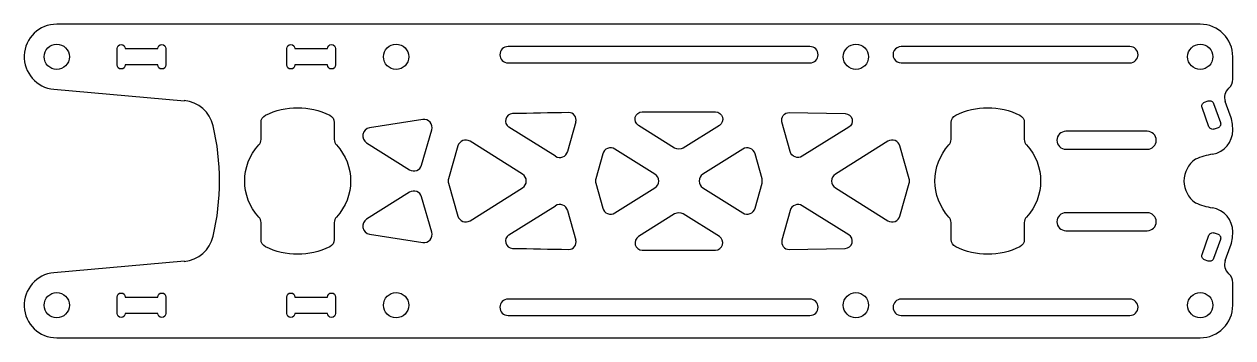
# Model space of a CAD drawing. Header units: millimetres. Extents: x -80 to 68, y -19 to 19.
import ezdxf

# ---------------------------------------------------------------- set-up
doc = ezdxf.new("R2010")
doc.units = ezdxf.units.MM
doc.layers.get('0').update_dxf_attribs({"linetype": 'CONTINUOUS'})

msp = doc.modelspace()

# ---------------------------------------------------------------- linework, layer by layer
for p, q in [((64.06, 19.25), (-76.45, 19.25)), ((68.06, 12.51), (68.06, 15.25)), ((-76.8, 11.27), (-60.77, 9.86)), ((67.74, 8.08), (67.13, 9.74)), ((-15.16, 3.03), (-20.88, 6.6)), ((-12.66, 7.26), (-13.67, 3.61)), ((68.06, 6.25), (68.06, 6.27)), ((-20.88, -6.6), (-15.16, -3.03)), ((-13.67, -3.61), (-12.66, -7.26)), ((68.06, -6.27), (68.06, -6.25)), ((67.13, -9.74), (67.74, -8.08)), ((-60.77, -9.86), (-76.8, -11.27)), ((68.06, -15.25), (68.06, -12.51)), ((-76.45, -19.25), (64.06, -19.25))]:
    msp.add_line(p, q)
for points in [[(-63.03, 14.25, -1), (-64.03, 14.25), (-68.03, 14.25, -1), (-69.03, 14.25), (-69.03, 16.25, -1), (-68.03, 16.25), (-64.03, 16.25, -1), (-63.03, 16.25)], [(-43.18, 16.25, -1), (-42.18, 16.25), (-42.18, 14.25, -1), (-43.18, 14.25), (-47.18, 14.25, -1), (-48.18, 14.25), (-48.18, 16.25, -1), (-47.18, 16.25)], [(16.1, 14.5, 1), (16.1, 16.5), (-21, 16.5, 1), (-21, 14.5)], [(27.31, 16.5, 1.001822), (27.31, 14.5), (30.41, 14.5), (55.41, 14.5, 1), (55.41, 16.5), (30.41, 16.5)], [(-42.91, -8.09, -0.230358), (-50.79, -8.09, -0.287008), (-51.35, -7.19), (-51.35, -5.1, 0.189103), (-51.62, -4.42, -0.392232), (-51.62, 4.42, 0.189103), (-51.35, 5.1), (-51.35, 7.19, -0.287008), (-50.79, 8.09, -0.230358), (-42.91, 8.09, -0.287008), (-42.35, 7.19), (-42.35, 5.1, 0.189103), (-42.08, 4.42, -0.392232), (-42.08, -4.42, 0.189103), (-42.35, -5.1), (-42.35, -7.19, -0.287008)], [(42.44, -5.1), (42.44, -7.19, -0.287008), (41.88, -8.09, -0.230358), (34.01, -8.09, -0.287008), (33.44, -7.19), (33.44, -5.1, 0.189103), (33.18, -4.42, -0.392232), (33.18, 4.42, 0.189103), (33.44, 5.1), (33.44, 7.19, -0.287008), (34.01, 8.09, -0.230358), (41.88, 8.09, -0.287008), (42.44, 7.19), (42.44, 5.1, 0.189103), (42.71, 4.42, -0.392232), (42.71, -4.42, 0.189103)], [(65.69, 9.53), (66.54, 7.18, -0.414214), (66.25, 6.54), (65.78, 6.37, -0.414214), (65.13, 6.67), (64.28, 9.02, -0.414214), (64.58, 9.66), (65.05, 9.83, -0.414214)], [(-38.38, 4.68), (-33.1, 1.38, 0.49874), (-31.61, 1.95), (-30.37, 6.28, 0.548057), (-31.48, 7.54), (-38.01, 6.52, 0.694176)], [(4.97, 6.83), (0.53, 4.05, -0.286684), (-0.53, 4.05), (-4.97, 6.83, -0.751659), (-4.5, 8.49), (4.5, 8.49, -0.751655)], [(13.67, 3.61), (12.66, 7.26, -0.500352), (13.54, 8.4), (20.43, 8.27, -0.744578), (20.88, 6.6), (15.16, 3.03, -0.501487)], [(57.55, 3.9, 1), (57.55, 6.1), (47.55, 6.1, 1), (47.55, 3.9)], [(-27.16, 4.3), (-28.31, 0.28, 0.140224), (-28.31, -0.28), (-27.16, -4.3, 0.49874), (-25.67, -4.88), (-19.22, -0.85, 0.554383), (-19.22, 0.85), (-25.67, 4.88, 0.49874)], [(28.31, -0.28, 0.140224), (28.31, 0.28), (27.16, 4.3, 0.49874), (25.67, 4.88), (19.22, 0.85, 0.554383), (19.22, -0.85), (25.67, -4.88, 0.49874), (27.16, -4.3)], [(-9.36, -3.34, 0.501541), (-7.86, -3.92), (-2.95, -0.85, 0.554383), (-2.95, 0.85), (-7.86, 3.92, 0.501541), (-9.36, 3.34), (-10.21, 0.27, 0.135658), (-10.21, -0.27)], [(7.86, 3.92), (2.95, 0.85, 0.554383), (2.95, -0.85), (7.86, -3.92, 0.501541), (9.36, -3.34), (10.21, -0.27, 0.135658), (10.21, 0.27), (9.36, 3.34, 0.501541)], [(-31.48, -7.54, 0.548057), (-30.37, -6.28), (-31.61, -1.95, 0.49874), (-33.1, -1.38), (-38.38, -4.68, 0.694176), (-38.01, -6.52)], [(15.16, -3.03, 0.501487), (13.67, -3.61), (12.66, -7.26, 0.500349), (13.54, -8.4), (20.43, -8.27, 0.744582), (20.88, -6.6)], [(-0.53, -4.05), (-4.97, -6.83, 0.751659), (-4.5, -8.49), (4.5, -8.49, 0.751659), (4.97, -6.83), (0.53, -4.05, 0.286684)], [(57.55, -6.1, 1), (57.55, -3.9), (47.55, -3.9, 1), (47.55, -6.1)], [(64.28, -9.02), (65.13, -6.67, -0.414214), (65.78, -6.37), (66.25, -6.54, -0.414214), (66.54, -7.18), (65.69, -9.53, -0.414214), (65.05, -9.83), (64.58, -9.66, -0.414214)], [(-68.03, -14.25), (-64.03, -14.25, -1), (-63.03, -14.25), (-63.03, -16.25, -1), (-64.03, -16.25), (-68.03, -16.25, -1), (-69.03, -16.25), (-69.03, -14.25, -1)], [(-42.18, -14.25), (-42.18, -16.25, -1), (-43.18, -16.25), (-47.18, -16.25, -1), (-48.18, -16.25), (-48.18, -14.25, -1), (-47.18, -14.25), (-43.18, -14.25, -1)], [(-21, -14.5, 1), (-21, -16.5), (16.1, -16.5, 1), (16.1, -14.5)], [(27.31, -16.5), (55.41, -16.5, 1), (55.41, -14.5), (27.31, -14.5, 1)]]:
    msp.add_lwpolyline(points, format="xyb", close=True)
for centre in [(-76.45, 15.25), (-34.75, 15.25), (21.75, 15.25), (64.06, 15.25), (-76.45, -15.25), (-34.75, -15.25), (21.75, -15.25), (64.06, -15.25)]:
    msp.add_circle(centre, 1.55)
for centre, radius, start, end in [((-76.45, 15.25), 4, 90, 265), ((64.06, 15.25), 4, 0, 90), ((66.56, 12.51), 1.5, -48.6041, 0), ((68.54, 10.26), 1.5, 131.3959, 200), ((-61.12, 5.88), 4, 13.0674, 85), ((-20.41, 7.37), 0.9, 91.3236, 238.0065), ((-13.53, 7.5), 0.9, -15.4609, 90.8638), ((62.76, 6.27), 5.3, 0, 20), ((-86.45, 0), 30, -13.0674, 13.0674), ((65.06, 6.25), 3, -79.9779, 0), ((-14.63, 3.88), 1, 238.0065, 344.5391), ((67.32, -6.55), 10, 100.0221, 112.7295), ((65.31, 0), 3.25, 124.7064, 235.2936), ((-14.63, -3.88), 1, 15.4609, 121.9935), ((67.32, 6.55), 10, 247.2663, 259.7822), ((65.06, -6.25), 3, 0, 80.6037), ((-61.12, -5.88), 4, 275, 346.9326), ((-20.41, -7.37), 0.9, 121.9935, 268.6764), ((-13.53, -7.5), 0.9, -90.8638, 15.4609), ((62.76, -6.27), 5.3, -20, 0), ((68.54, -10.26), 1.5, 160, 228.6041), ((-76.45, -15.25), 4, 95, 270), ((66.56, -12.51), 1.5, 0, 48.6041), ((64.06, -15.25), 4, -90, 0)]:
    msp.add_arc(centre, radius, start, end)
for start_param, end_param in [(4.867067, 4.94693), (1.336255, 1.416118)]:
    msp.add_ellipse((0, 0), major_axis=(-87.9, 0), ratio=0.096702, start_param=start_param, end_param=end_param)

doc.saveas('drawing.dxf')
